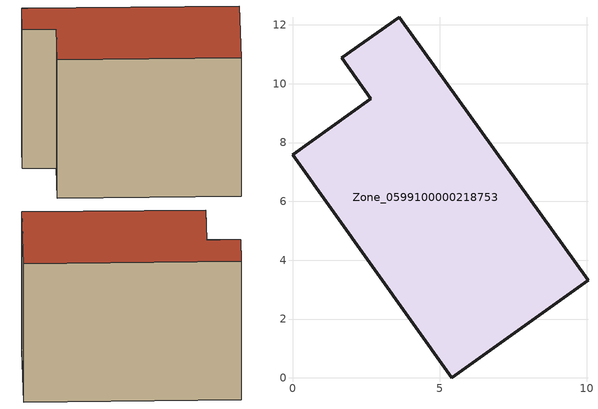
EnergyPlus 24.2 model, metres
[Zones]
Zone_0599100000218753
 floor ground (C_G): 10.05,3.31 5.41,0 0,7.59 2.66,9.49 1.68,10.88 3.62,12.27 z0
 wall outside (C_F): 5.41,0 10.05,3.31 3.62,12.27 1.68,10.88 2.66,9.49 0,7.59 5.41,0 z0:7.9
 roof outside (C_R): 0,7.59 5.41,0 10.05,3.31 3.62,12.27 1.68,10.88 2.66,9.49 z7.9
[BUILDING]
Pand.0599100000218753: North Axis=0; Terrain=City; Loads Convergence Tolerance Value=0.04; Temperature Convergence Tolerance Value=0.4; Solar Distribution=FullExterior; Maximum Number of Warmup Days=25; Minimum Number of Warmup Days=1
[Site:Location]
Rotterdam.The.Hague.AP_ZH_NLD Design_Conditions: Latitude=51.96; Longitude=4.45; Time Zone=1; Elevation=-4.5
[SITE:GROUNDTEMPERATURE:BUILDINGSURFACE]
18, 18, 18, 18, 18, 18, 18, 18, 18, 18, 18, 18
[MATERIAL] Thermal Absorptance=0.9; Solar Absorptance=0.7; Visible Absorptance=0.7
Name | Roughness | Thickness | Conductivity | Density | Specific Heat
G.TC.1975-1991 | MediumSmooth | 0.15 | 0.288461 | 540 | 1210
F.TC.1975-1991 | Rough | 0.3 | 0.230769 | 1920 | 840
R.TC.1975-1991 | MediumRough | 0.2 | 0.153846 | 1500 | 1000
[CONSTRUCTION]
C_G: G.TC.1975-1991
C_F: F.TC.1975-1991
C_R: R.TC.1975-1991
[ZONE]
Zone_0599100000218753: Type=1; Multiplier=1; Ceiling Height=Autocalculate; Volume=Autocalculate; Floor Area=autocalculate; Part of Total Floor Area=Yes
[ZONEINFILTRATION:DESIGNFLOWRATE]
Infil_Zone_0599100000218753: Zone or ZoneList or Space or SpaceList=Zone_0599100000218753; Schedule=AlwaysOn; Design Flow Rate Calculation Method=Flow/Area; Flow Rate per Floor Area=0.003; Constant Term Coefficient=1; Temperature Term Coefficient=0; Velocity Term Coefficient=0; Velocity Squared Term Coefficient=0
[HVACTEMPLATE:ZONE:IDEALLOADSAIRSYSTEM]
Zone_0599100000218753: Maximum Heating Supply Air Temperature=50; Minimum Cooling Supply Air Temperature=13; Maximum Heating Supply Air Humidity Ratio=0.0156; Minimum Cooling Supply Air Humidity Ratio=0.0077; Heating Limit=NoLimit; Cooling Limit=NoLimit; Dehumidification Control Type=ConstantSensibleHeatRatio; Cooling Sensible Heat Ratio=0.7; Dehumidification Setpoint=60; Humidification Control Type=None; Humidification Setpoint=30; Outdoor Air Method=None; Outdoor Air Flow Rate per Person=0.00944; Outdoor Air Flow Rate per Zone Floor Area=0; Outdoor Air Flow Rate per Zone=0; Demand Controlled Ventilation Type=None; Outdoor Air Economizer Type=NoEconomizer; Heat Recovery Type=None; Sensible Heat Recovery Effectiveness=0.7; Latent Heat Recovery Effectiveness=0.65
[ZONECONTROL:THERMOSTAT]
ThermostatControl_Zone_0599100000218753: Zone or ZoneList=Zone_0599100000218753; Control Type Schedule=DualSetpointControlType; Control 1=Thermostat_Zone_0599100000218753; Temperature Difference Between Cutout And Setpoint=0
[THERMOSTATSETPOINT:DUALSETPOINT]
Thermostat_Zone_0599100000218753: Heating Setpoint Temperature Schedule=HeatingSetpoint_Zone_0599100000218753; Cooling Setpoint Temperature Schedule=CoolingSetpoint_Zone_0599100000218753
[SCHEDULE:COMPACT]
HeatingSetpoint_Zone_0599100000218753: Through: 12/31, For: AllDays, Until: 24:00, 21
CoolingSetpoint_Zone_0599100000218753: Through: 12/31, For: AllDays, Until: 24:00, 24
DualSetpointControlType: Through: 12/31, For: AllDays, Until: 24:00, 4
AlwaysOn: Through: 12/31, For: AllDays, Until: 24:00, 1
